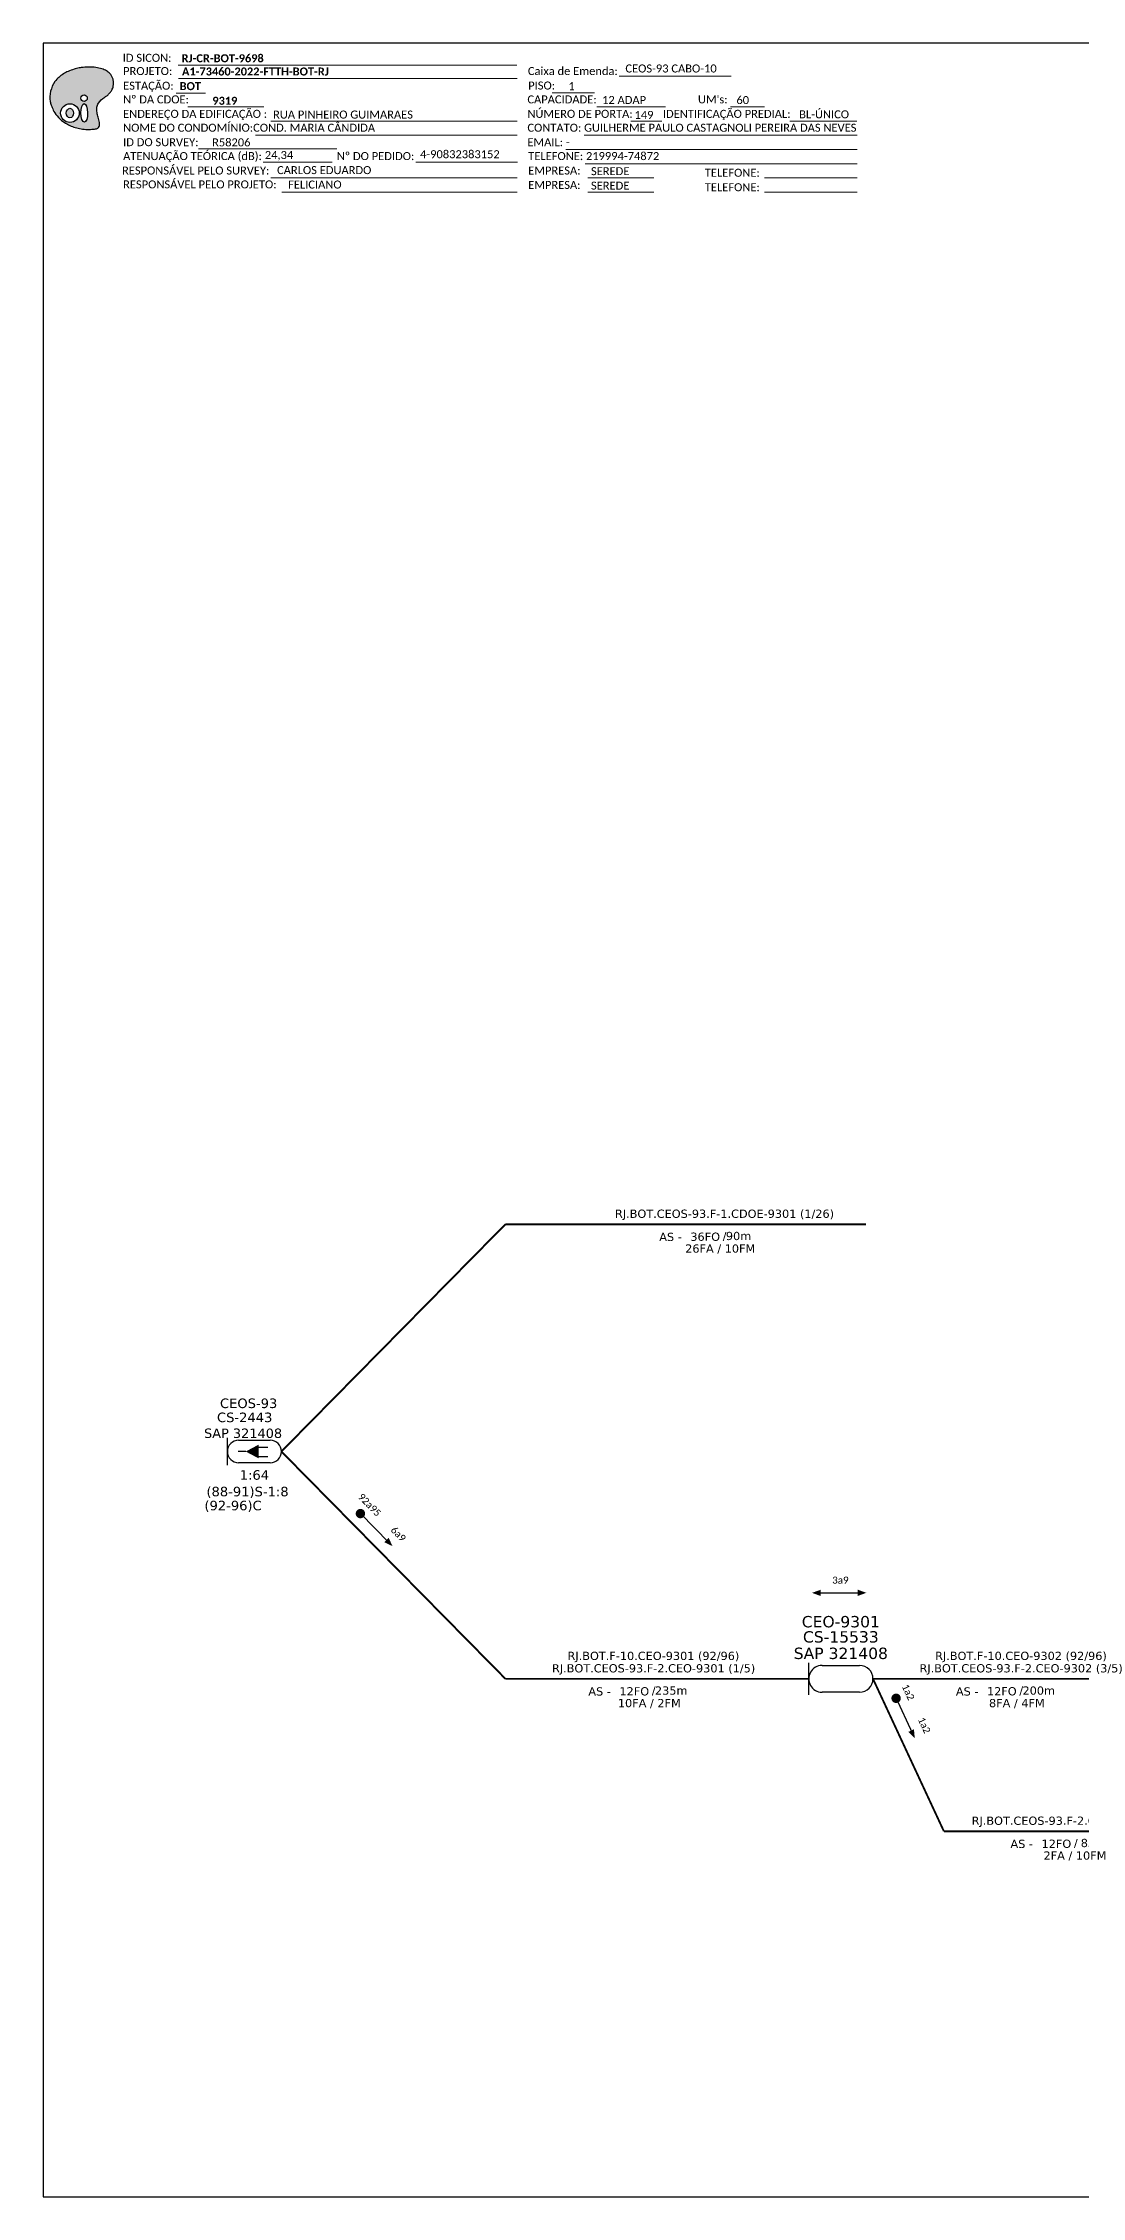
# Model space of a CAD drawing. Header units: metres. Extents: x 0 to 1748, y 0 to 594.
# Drawn here: x 0 to 287, y 0 to 594 of the extents above; entities that cross this region are included whole.
import ezdxf
from ezdxf.enums import TextEntityAlignment as Align

# ---------------------------------------------------------------- set-up
doc = ezdxf.new("R2010")
doc.units = ezdxf.units.M
for name, color, linetype in [('20.4-CEOS', 1, 'Continuous'), ('CABO OPTICO EXISTENTE', 5, 'Continuous'), ('CAP a instalar', 1, 'Continuous'), ('SETA', 7, 'Continuous')]:
    doc.layers.add(name, color=color, linetype=linetype)
doc.layers.add('40.1-ETIQUETAS', color=1, linetype='Continuous', lineweight=20)
doc.styles.add('siredit', font='verdana.ttf')
doc.styles.get("Standard").update_dxf_attribs({"font": 'arial.ttf'})
doc.styles.add('WMF-Calibri0', font='calibri.ttf')
doc.styles.add('WMF-Calibri1', font='calibrib.ttf')
doc.linetypes.add('FENCELINE1', pattern='A,0.25,-0.1,[133,ltypeshp.shx,S=0.1,R=0,X=-0.1,Y=0],-0.1,1', length=1.45)

# ---------------------------------------------------------------- blocks, each defined once
blk = doc.blocks.new('OI')
h = blk.add_hatch(color=40)
edge = h.paths.add_edge_path()
edge.add_spline(control_points=[(4.35, -0.67), (3.92, -0.99), (3.26, -1.5), (2.81, -2.59), (2.9, -3.5), (3.06, -4.27), (3.31, -4.85), (3.37, -5.39), (3.4, -5.88), (3.2, -6.4), (2.54, -6.61), (1.65, -6.63), (0.55, -6.67), (-0.56, -6.42), (-1.61, -6.14), (-2.77, -5.61), (-3.92, -4.77), (-4.89, -3.7), (-5.34, -2.65), (-5.6, -1.94), (-5.85, -0.96), (-5.71, 0.47), (-5.1, 2.02), (-4.14, 3.02), (-3.3, 3.61), (-2.37, 4.16), (-1.36, 4.44), (-0.56, 4.7), (0.79, 4.85), (2.24, 4.97), (3.79, 4.57), (4.67, 4.21), (5.44, 3.65), (5.76, 2.99), (6.03, 2.21), (6.01, 1.46), (5.72, 0.64), (5.31, 0.08), (4.88, -0.38), (4.51, -0.55), (4.35, -0.67)], knot_values=[0, 0, 0, 0, 1.60434, 2.417191, 3.427595, 4.282808, 4.776746, 5.304182, 5.888771, 6.258406, 6.858137, 7.79129, 8.986195, 10.124242, 11.187857, 12.242908, 13.953784, 15.414161, 16.515391, 17.349188, 17.675853, 19.552021, 21.515531, 22.568638, 23.63245, 24.621084, 25.782718, 26.745347, 27.142653, 29.870543, 31.004649, 31.921532, 32.709589, 33.801391, 34.042471, 35.192333, 35.971461, 36.628871, 37.254359, 37.836911, 37.836911, 37.836911, 37.836911], degree=3, periodic=0)
h.paths.add_polyline_path([(1.13, -0.87, -1), (-0.04, -0.87, -1)], flags=16)
edge = h.paths.add_edge_path(flags=16)
edge.add_ellipse((0.56, -3.59), major_axis=(-0.02, 1.71), ratio=0.361305, start_angle=0, end_angle=360)
h.paths.add_polyline_path([(-0.36, -3.62, -1), (-3.8, -3.62, -1)], flags=16)
edge = h.paths.add_edge_path(flags=0)
edge.add_ellipse((-2.08, -3.62), major_axis=(0, 0.885), ratio=0.758294, start_angle=0, end_angle=360)
at = {"color": 40}
for centre, radius in [((-2.08, -3.62), 1.72), ((0.54, -0.87), 0.587)]:
    blk.add_circle(centre, radius, dxfattribs=at)
blk.add_ellipse((-2.08, -3.62), major_axis=(0, 0.885), ratio=0.758294, start_param=-3.141592653589792, end_param=3.141592653589792, dxfattribs=at)
blk.add_ellipse((0.56, -3.59), major_axis=(-0.02, 1.71), ratio=0.361305, dxfattribs=at)
at = {"color": 40, "start_tangent": (-0.800898, -0.598801), "end_tangent": (-0.800898, -0.598801)}
blk.add_spline([(4.35, -0.67), (3.2, -1.78), (2.9, -2.54), (2.92, -3.55), (3.12, -4.38), (3.28, -4.85), (3.37, -5.37), (3.35, -5.95), (3.2, -6.29), (2.66, -6.55), (1.73, -6.63), (0.54, -6.62), (-0.58, -6.41), (-1.6, -6.11), (-2.56, -5.67), (-3.95, -4.67), (-4.89, -3.56), (-5.37, -2.56), (-5.64, -1.78), (-5.72, -1.46), (-5.63, 0.42), (-4.84, 2.22), (-4.13, 2.99), (-3.27, 3.62), (-2.4, 4.09), (-1.3, 4.47), (-0.37, 4.72), (0.02, 4.77), (2.75, 4.8), (3.85, 4.53), (4.69, 4.16), (5.31, 3.68), (5.85, 2.73), (5.93, 2.5), (5.94, 1.35), (5.67, 0.62), (5.29, 0.08), (4.84, -0.36), (4.35, -0.67)], degree=3, dxfattribs=at)
blk = doc.blocks.new('ETIQUETA_RS5F')
at = {"layer": '40.1-ETIQUETAS', "color": 0, "style": 'siredit'}
blk.add_text('/', height=1.5, dxfattribs=at).set_placement((1.55, -1.95), align=Align.MIDDLE_RIGHT)
for tag, p in [('ETIQUETA_R_PRIMARIA', (1.18, 4.1)), ('ETIQUETA_R_SECUNDARIA', (1.18, 2.1)), ('F_ATIVAS/F_MORTAS', (1.11, -4.24))]:
    blk.add_attdef(tag, text='', height=1.5, dxfattribs=at).set_placement(p, align=Align.MIDDLE_CENTER)
for tag, p in [('TIPO_CABO', (-6.62, -2.12)), ('CAP_CABO', (0.37, -2.09))]:
    blk.add_attdef(tag, text='', height=1.5, dxfattribs=at).set_placement(p, align=Align.MIDDLE_RIGHT)
blk.add_attdef('METROS', text='', height=1.5, dxfattribs=at).set_placement((2.11, -1.95), align=Align.MIDDLE_LEFT)
for tag, p in [('FUSÃO_1', (0.82, -8.39)), ('FUSÃO_2', (0.82, -10.6)), ('FUSÃO_3', (0.82, -12.93)), ('FUSÃO_4', (0.82, -15.14)), ('FUSÃO_5', (0.82, -17.16))]:
    blk.add_attdef(tag, text='', height=1.5, dxfattribs=at).set_placement(p, align=Align.CENTER)
blk = doc.blocks.new('CEOS_UN_SC')
at = {"layer": '20.4-CEOS', "color": 0}
for p, q in [((-9.11, 2.39), (-2.39, 2.39)), ((-2.39, -2.39), (-9.11, -2.39))]:
    blk.add_line(p, q, dxfattribs=at)
for points in [[(-11.5, -2.89), (-11.5, 2.89)], [(-7.6, 0), (-9.22, 0)], [(-4.96, 0.95), (-2.92, 0.95)], [(-4.96, -1.04), (-2.92, -1.04)]]:
    blk.add_lwpolyline(points, dxfattribs=at)
blk.add_lwpolyline([(-7.6, 0, 0, 2.95, 0), (-4.83, 0, 2.95, 2.95, 0)], format="xyseb", dxfattribs=at)
for centre, start, end in [((-9.11, 0), 90, 270), ((-2.39, 0), 270, 90)]:
    blk.add_arc(centre, 2.39, start, end, dxfattribs=at)
at = {"layer": '20.4-CEOS', "color": 7, "style": 'siredit'}
for tag, height, p in [('NOME?', 2.03, (-5.75, 10.27)), ('TIPO?', 2, (-8.17, 3.89)), ('LOCAL?', 2.03, (-5.75, 7.27))]:
    blk.add_attdef(tag, text='', height=height, dxfattribs=at).set_placement(p, align=Align.MIDDLE_CENTER)
for tag, p in [('RACIO_SPLITAGEM', (-5.75, -3.97)), ('FIBRAS_RESERVA', (-5.75, -7.51))]:
    blk.add_attdef(tag, text='', height=2.03, dxfattribs=at).set_placement(p, align=Align.TOP_CENTER)

msp = doc.modelspace()

# ---------------------------------------------------------------- linework, layer by layer
at = {"color": 7}
msp.add_lwpolyline([(0.05, -0.1), (841.05, -0.1), (841.05, 593.9), (0.05, 593.9)], close=True, dxfattribs=at)
at = {"lineweight": 0}
for points in [[(37.29, 587.81), (130.79, 587.81)], [(37.4, 584.16), (130.9, 584.16)], [(159.01, 584.76), (189.95, 584.76)], [(36.76, 580.12), (44.83, 580.12)], [(140.5, 580.17), (152.17, 580.17)], [(152.87, 576.34), (171.8, 576.34)], [(62.9, 572.36), (130.9, 572.36)], [(42.9, 564.76), (81.11, 564.76)], [(58.7, 568.53), (130.9, 568.53)], [(144.35, 564.54), (224.67, 564.54)], [(149.32, 568.53), (224.67, 568.53)], [(149.62, 560.56), (224.67, 560.56)]]:
    msp.add_lwpolyline(points, dxfattribs=at)
at = {"color": 7, "lineweight": 0}
for points in [[(40.04, 576.34), (60.93, 576.34)], [(189.72, 576.34), (199.15, 576.34)], [(162.2, 572.36), (170.75, 572.36)], [(206.14, 572.36), (224.64, 572.36)], [(60.79, 561.1), (79.87, 561.1)], [(102.92, 561.1), (130.93, 561.1)], [(62.9, 556.73), (130.9, 556.73)], [(65.96, 552.75), (130.9, 552.75)], [(150.37, 556.73), (168.58, 556.73)], [(150.37, 552.75), (168.58, 552.75)], [(199.11, 556.73), (224.67, 556.73)], [(199.11, 552.75), (224.67, 552.75)]]:
    msp.add_lwpolyline(points, dxfattribs=at)
at = {"color": 7, "const_width": 1.29}
msp.add_lwpolyline([(87.17, 188.81, 1), (88.08, 187.89, 1)], format="xyb", close=True, dxfattribs=at)
at = {"const_width": 1.3}
msp.add_lwpolyline([(235.17, 138, 1), (235.72, 136.83, 1)], format="xyb", close=True, dxfattribs=at)
at = {"layer": 'CAP a instalar', "color": 7, "linetype": 'Continuous'}
for p, q in [((211.32, 138.33), (211.32, 147.23)), ((215.01, 146.47), (225.37, 146.48)), ((225.37, 139.09), (215.02, 139.09))]:
    msp.add_line(p, q, dxfattribs=at)
at = {"layer": 'CAP a instalar', "color": 7, "linetype": 'FENCELINE1', "ltscale": 6, "const_width": 0.518}
for points in [[(65.82, 205.47), (127.64, 268.15)], [(127.64, 268.15), (227.16, 268.15)], [(127.64, 142.78), (65.82, 205.47)], [(127.64, 142.78), (211.32, 142.78)], [(229.06, 142.79), (248.63, 100.74)], [(229.06, 142.79), (312.75, 142.78)], [(248.63, 100.74), (320.36, 100.74)]]:
    msp.add_lwpolyline(points, dxfattribs=at)
at = {"layer": 'CAP a instalar', "color": 7, "linetype": 'Continuous'}
for centre, start_param, end_param in [((215.02, 142.78), 6.283185, 9.424778), ((225.37, 142.79), 3.141593, 6.283185)]:
    msp.add_ellipse(centre, major_axis=(0, 3.69), ratio=1, start_param=start_param, end_param=end_param, dxfattribs=at)
at = {"layer": 'SETA', "color": 7}
msp.add_lwpolyline([(87.62, 188.35), (95.42, 180.42)], dxfattribs=at)
at = {"layer": 'SETA'}
for points in [[(214.63, 166.49), (225.75, 166.49)], [(235.27, 137.8), (239.95, 127.69)]]:
    msp.add_lwpolyline(points, dxfattribs=at)
at = {"layer": 'SETA', "color": 7}
msp.add_solid([(95.42, 181.67), (96.47, 179.38), (94.19, 180.46)], dxfattribs=at)
at = {"layer": 'SETA'}
for points in [[(214.63, 165.62), (212.25, 166.49), (214.63, 167.35)], [(224.86, 167.37), (227.23, 166.5), (224.86, 165.64)], [(240.37, 128.87), (240.59, 126.35), (238.81, 128.14)]]:
    msp.add_solid(points, dxfattribs=at)

# ---------------------------------------------------------------- block references
at = {"color": 7, "xscale": 1.494060215586407, "yscale": 1.494060215586408, "zscale": 1.494060215586409, "rotation": 0.1532896023948994}
msp.add_blockref('OI', (10.56, 580), dxfattribs=at)
at = {"layer": '20.4-CEOS', "color": 7}
ref = msp.add_blockref('CEOS_UN_SC', (65.82, 205.47), dxfattribs=dict(at, xscale=1.296000000000006, yscale=1.296000000000006, zscale=1.296))
ref.add_attrib('NOME?', 'CEOS-93', dxfattribs={"color": 7, "height": 2.628, "style": 'siredit'}).set_placement((56.78, 218.77), align=Align.MIDDLE_CENTER)
ref.add_attrib('LOCAL?', 'CS-2443', dxfattribs={"color": 7, "height": 2.628, "style": 'siredit'}).set_placement((55.69, 214.89), align=Align.MIDDLE_CENTER)
ref.add_attrib('TIPO?', 'SAP 321408', dxfattribs={"color": 7, "height": 2.592, "style": 'siredit'}).set_placement((55.24, 210.51), align=Align.MIDDLE_CENTER)
ref.add_attrib('RACIO_SPLITAGEM', '1:64', dxfattribs={"color": 7, "height": 2.628, "style": 'siredit'}).set_placement((58.37, 200.32), align=Align.TOP_CENTER)
ref.add_attrib('FIBRAS_RESERVA', '(88-91)S-1:8', dxfattribs={"color": 7, "height": 2.6277, "style": 'siredit'}).set_placement((56.47, 195.74), align=Align.TOP_CENTER)
at = {"layer": 'CAP a instalar', "color": 7, "linetype": 'FENCELINE1', "ltscale": 7}
ref = msp.add_blockref('ETIQUETA_RS5F', (186.3, 267.87), dxfattribs=dict(at, xscale=1.511654380559705, yscale=1.511654380559705, zscale=1.511654380559703))
ref.add_attrib('ETIQUETA_R_SECUNDARIA', 'RJ.BOT.CEOS-93.F-1.CDOE-9301 (1/26)', dxfattribs={"layer": '40.1-ETIQUETAS', "color": 0, "height": 2.2675, "style": 'siredit'}).set_placement((188.09, 271.05), align=Align.MIDDLE_CENTER)
ref.add_attrib('TIPO_CABO', 'AS -', dxfattribs={"layer": '40.1-ETIQUETAS', "color": 0, "height": 2.267, "style": 'siredit'}).set_placement((176.3, 264.67), align=Align.MIDDLE_RIGHT)
ref.add_attrib('CAP_CABO', '36FO', dxfattribs={"layer": '40.1-ETIQUETAS', "color": 0, "height": 2.267, "style": 'siredit'}).set_placement((186.86, 264.71), align=Align.MIDDLE_RIGHT)
ref.add_attrib('METROS', '90m', dxfattribs={"layer": '40.1-ETIQUETAS', "color": 0, "height": 2.267, "style": 'siredit'}).set_placement((188.47, 264.92), align=Align.MIDDLE_LEFT)
ref.add_attrib('F_ATIVAS/F_MORTAS', '26FA / 10FM', dxfattribs={"layer": '40.1-ETIQUETAS', "color": 0, "height": 2.2675, "style": 'siredit'}).set_placement((186.91, 261.45), align=Align.MIDDLE_CENTER)
ref = msp.add_blockref('ETIQUETA_RS5F', (166.73, 142.51), dxfattribs=dict(at, xscale=1.511654380559705, yscale=1.511654380559705, zscale=1.511654380559703))
ref.add_attrib('ETIQUETA_R_PRIMARIA', 'RJ.BOT.F-10.CEO-9301 (92/96)', dxfattribs={"layer": '40.1-ETIQUETAS', "color": 0, "height": 2.2675, "style": 'siredit'}).set_placement((168.47, 149.12), align=Align.MIDDLE_CENTER)
ref.add_attrib('ETIQUETA_R_SECUNDARIA', 'RJ.BOT.CEOS-93.F-2.CEO-9301 (1/5)', dxfattribs={"layer": '40.1-ETIQUETAS', "color": 0, "height": 2.2675, "style": 'siredit'}).set_placement((168.52, 145.69), align=Align.MIDDLE_CENTER)
ref.add_attrib('TIPO_CABO', 'AS -', dxfattribs={"layer": '40.1-ETIQUETAS', "color": 0, "height": 2.267, "style": 'siredit'}).set_placement((156.73, 139.31), align=Align.MIDDLE_RIGHT)
ref.add_attrib('CAP_CABO', '12FO', dxfattribs={"layer": '40.1-ETIQUETAS', "color": 0, "height": 2.267, "style": 'siredit'}).set_placement((167.29, 139.34), align=Align.MIDDLE_RIGHT)
ref.add_attrib('METROS', '235m', dxfattribs={"layer": '40.1-ETIQUETAS', "color": 0, "height": 2.267, "style": 'siredit'}).set_placement((168.9, 139.55), align=Align.MIDDLE_LEFT)
ref.add_attrib('F_ATIVAS/F_MORTAS', '10FA / 2FM', dxfattribs={"layer": '40.1-ETIQUETAS', "color": 0, "height": 2.267, "style": 'siredit'}).set_placement((167.34, 136.09), align=Align.MIDDLE_CENTER)
ref = msp.add_blockref('ETIQUETA_RS5F', (268.15, 142.51), dxfattribs=dict(at, xscale=1.511654380559705, yscale=1.511654380559705, zscale=1.511654380559703))
ref.add_attrib('ETIQUETA_R_PRIMARIA', 'RJ.BOT.F-10.CEO-9302 (92/96)', dxfattribs={"layer": '40.1-ETIQUETAS', "color": 0, "height": 2.2675, "style": 'siredit'}).set_placement((269.89, 149.12), align=Align.MIDDLE_CENTER)
ref.add_attrib('ETIQUETA_R_SECUNDARIA', 'RJ.BOT.CEOS-93.F-2.CEO-9302 (3/5)', dxfattribs={"layer": '40.1-ETIQUETAS', "color": 0, "height": 2.2675, "style": 'siredit'}).set_placement((269.94, 145.69), align=Align.MIDDLE_CENTER)
ref.add_attrib('TIPO_CABO', 'AS -', dxfattribs={"layer": '40.1-ETIQUETAS', "color": 0, "height": 2.267, "style": 'siredit'}).set_placement((258.15, 139.31), align=Align.MIDDLE_RIGHT)
ref.add_attrib('CAP_CABO', '12FO', dxfattribs={"layer": '40.1-ETIQUETAS', "color": 0, "height": 2.267, "style": 'siredit'}).set_placement((268.71, 139.35), align=Align.MIDDLE_RIGHT)
ref.add_attrib('METROS', '200m', dxfattribs={"layer": '40.1-ETIQUETAS', "color": 0, "height": 2.267, "style": 'siredit'}).set_placement((270.32, 139.55), align=Align.MIDDLE_LEFT)
ref.add_attrib('F_ATIVAS/F_MORTAS', '8FA / 4FM', dxfattribs={"layer": '40.1-ETIQUETAS', "color": 0, "height": 2.267, "style": 'siredit'}).set_placement((268.76, 136.09), align=Align.MIDDLE_CENTER)
ref = msp.add_blockref('ETIQUETA_RS5F', (283.21, 100.46), dxfattribs=dict(at, xscale=1.511654380558525, yscale=1.511654380558525, zscale=1.511654380558524))
ref.add_attrib('ETIQUETA_R_SECUNDARIA', 'RJ.BOT.CEOS-93.F-2.CDOI-9315 (1/2)', dxfattribs={"layer": 'CABO OPTICO EXISTENTE', "color": 0, "height": 2.2675, "style": 'siredit'}).set_placement((285, 103.65), align=Align.MIDDLE_CENTER)
ref.add_attrib('TIPO_CABO', 'AS -', dxfattribs={"layer": '40.1-ETIQUETAS', "color": 0, "height": 2.267, "style": 'siredit'}).set_placement((273.21, 97.27), align=Align.MIDDLE_RIGHT)
ref.add_attrib('CAP_CABO', '12FO', dxfattribs={"layer": '40.1-ETIQUETAS', "color": 0, "height": 2.267, "style": 'siredit'}).set_placement((283.77, 97.3), align=Align.MIDDLE_RIGHT)
ref.add_attrib('METROS', '85m', dxfattribs={"layer": '40.1-ETIQUETAS', "color": 0, "height": 2.267, "style": 'siredit'}).set_placement((286.4, 97.51), align=Align.MIDDLE_LEFT)
ref.add_attrib('F_ATIVAS/F_MORTAS', '2FA / 10FM', dxfattribs={"layer": '40.1-ETIQUETAS', "color": 0, "height": 2.267, "style": 'siredit'}).set_placement((284.79, 94.05), align=Align.MIDDLE_CENTER)

# ---------------------------------------------------------------- texts
at = {"lineweight": 0, "style": 'WMF-Calibri0'}
for s, height, p in [('ID SICON:', 2.206, (22.03, 588.73)), ('PROJETO:', 2.206, (22.14, 585.08)), ('ESTAÇÃO:', 2.206, (22.14, 581.04)), ('Caixa de Emenda:', 2.2064, (133.84, 585.08)), ('PISO:', 2.206, (133.92, 581.09)), ('CAPACIDADE:', 2.2064, (133.7, 577.26)), ('ENDEREÇO DA EDIFICAÇÃO :', 2.2064, (22.14, 573.28)), ('NOME DO CONDOMÍNIO:COND. MARIA CÂNDIDA', 2.2064, (22.14, 569.45)), ('CONTATO: GUILHERME PAULO CASTAGNOLI PEREIRA DAS NEVES', 2.2064, (133.7, 569.45)), ('ATENUAÇÃO TEÓRICA (dB):', 2.2064, (22.14, 561.63)), ('ID DO SURVEY:', 2.2064, (22.14, 565.46)), ('R58206 ', 2.206, (46.7, 565.41)), ('EMAIL: -', 2.206, (133.7, 565.46)), ('24,34', 2.206, (61.25, 561.93)), ('TELEFONE: 219994-74872', 2.2064, (133.93, 561.63))]:
    msp.add_text(s, height=height, dxfattribs=at).set_placement(p)
for s, height, style, p in [('RJ-CR-BOT-9698', 2.2064, 'WMF-Calibri1', (38.27, 588.61)), ('BOT', 2.206, 'WMF-Calibri1', (37.74, 580.92)), ('A1-73460-2022-FTTH-BOT-RJ', 2.2064, 'WMF-Calibri1', (38.38, 584.96)), ('1', 2.21, 'WMF-Calibri0', (145, 580.91)), ('CEOS-93 CABO-10', 2.2064, 'WMF-Calibri0', (160.74, 585.79)), ('12 ADAP', 2.206, 'WMF-Calibri0', (154.31, 577.11)), ('RUA PINHEIRO GUIMARAES ', 2.2064, 'WMF-Calibri0', (63.52, 573.08))]:
    msp.add_text(s, height=height, dxfattribs=dict(style=style)).set_placement(p)
at = {"color": 7, "lineweight": 0, "style": 'WMF-Calibri0'}
for s, height, p in [('Nº DA CDOE:', 2.2064, (22.14, 577.26)), ("UM's:", 2.206, (180.77, 577.26)), ('NÚMERO DE PORTA:', 2.2064, (133.7, 573.28)), ('IDENTIFICAÇÃO PREDIAL:', 2.2064, (171.08, 573.28)), ('RESPONSÁVEL PELO SURVEY:', 2.2064, (21.84, 557.65)), ('CARLOS EDUARDO', 2.2064, (64.62, 557.76)), ('Nº DO PEDIDO:', 2.2064, (81.12, 561.63)), ('EMPRESA:', 2.206, (133.93, 557.65)), ('TELEFONE:', 2.206, (182.67, 557.03)), ('RESPONSÁVEL PELO PROJETO:', 2.2064, (22.14, 553.82)), ('FELICIANO', 2.206, (67.68, 553.78)), ('EMPRESA:', 2.206, (133.93, 553.67)), ('TELEFONE:  ', 2.2064, (182.67, 553.04))]:
    msp.add_text(s, height=height, dxfattribs=at).set_placement(p)
at = {"color": 7, "style": 'WMF-Calibri1'}
msp.add_text('9319', height=2.206, dxfattribs=at).set_placement((50.21, 576.88), align=Align.CENTER)
at = {"color": 7, "style": 'WMF-Calibri0'}
for s, height, p in [('60', 2.206, (191.38, 577.08)), ('149', 2.206, (163.26, 572.98)), ('BL-ÚNICO', 2.206, (208.69, 573.15)), ('4-90832383152', 2.2064, (104.08, 562.14)), ('SEREDE', 2.206, (151.24, 557.47)), ('SEREDE', 2.206, (151.24, 553.48))]:
    msp.add_text(s, height=height, dxfattribs=at).set_placement(p)
at = {"color": 7, "char_height": 1.9411, "width": 32.8164, "attachment_point": 5, "rotation": 314.52301}
for s, insert in [('\\C7;\\fCalibri|b0|i0|c0|p34;92a95', (90.16, 190.76)), ('\\C7;\\fCalibri|b0|i0|c0|p34;6a9', (98.09, 182.71))]:
    msp.add_mtext(s, dxfattribs=dict(at, insert=insert))
at = {"insert": (220.07, 169.99), "char_height": 1.9411, "width": 32.8164, "attachment_point": 5}
msp.add_mtext('\\C7;\\fCalibri|b0|i0|c0|p34;3a9', dxfattribs=at)
at = {"char_height": 1.944, "width": 32.865, "attachment_point": 5, "rotation": 294.85984}
for insert in [(238.78, 139.1), (243.22, 129.96)]:
    msp.add_mtext('\\C7;\\fCalibri|b0|i0|c0|p34;1a2', dxfattribs=dict(at, insert=insert))
at = {"layer": '20.4-CEOS', "color": 7, "style": 'siredit'}
for s, p in [('CEO-9301', (220.19, 160.11)), ('CS-15533', (220.19, 155.92)), ('SAP 321408', (220.19, 151.38))]:
    msp.add_text(s, height=3.128, rotation=0.01293, dxfattribs=at).set_placement(p, align=Align.TOP_CENTER)
msp.add_attdef('(92-96)C', text='(XX)R', height=2.628, dxfattribs=at).set_placement((52.48, 191.89), align=Align.TOP_CENTER)

doc.saveas('drawing.dxf')
